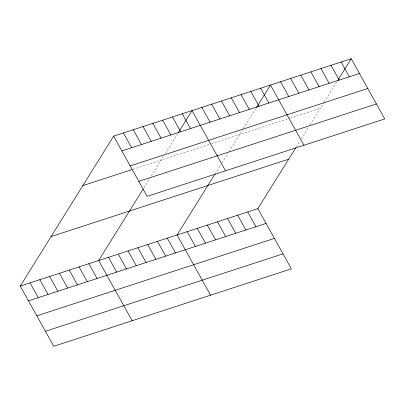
<?xml version="1.0" encoding="UTF-8"?>
<svg xmlns="http://www.w3.org/2000/svg" width="405" height="405" viewBox="0 0 405 405"><rect width="100%" height="100%" fill="white"/><g stroke="black" fill="none" stroke-linecap="round" stroke-linejoin="round"><path stroke-width="0.3" stroke-dasharray="2.02 1.52" d="M143.907 187.874L149.683 178.605M151.283 176.033L163.797 155.95M165.402 153.373L177.598 133.787M214.939 174.165L221.034 164.379M221.996 162.835L228.091 153.055M229.053 151.51L243.167 128.851M243.486 128.334L256.006 108.236M296.364 146.807L300.211 140.626M301.497 138.566L308.554 127.241M310.154 124.664L323.949 102.521M324.273 102.004L337.112 81.39M132.977 169.28L210.23 144.099M211.385 143.724L289.529 118.255M290.127 118.063L320.421 108.191"/><path stroke-width="0.61" d="M295.721 147.835L257.848 208.636L291.362 268.849L53.764 346.285L20.25 286.072L113.638 136.151L351.236 58.715L384.75 118.928L147.152 196.364L113.638 136.151M143.269 188.902L98.658 260.516L132.172 320.73M178.24 132.759L192.046 110.595L225.56 170.809M214.939 174.165L177.066 234.966L210.58 295.174M256.33 107.72L270.454 85.045L303.968 145.258M337.431 80.878L351.236 58.715M121.859 150.923L359.458 73.487M130.202 165.918L367.806 88.482M82.817 185.627L131.822 169.654M138.804 181.369L376.402 103.933M51.065 236.596L288.669 159.165M20.25 286.072L257.848 208.636M28.471 300.844L266.07 223.408M36.82 315.839L274.418 238.403M45.416 331.29L283.019 253.854M341.137 62.005L349.358 76.778M331.042 65.296L339.263 80.069M320.942 68.587L329.164 83.359M310.843 71.882L319.064 86.65M300.748 75.173L308.969 89.945M290.648 78.464L298.87 93.236M280.549 81.754L288.77 96.527M260.653 88.239L268.874 103.012M250.852 91.434L259.073 106.206M241.051 94.628L249.272 109.401M231.25 97.823L239.471 112.595M221.449 101.017L229.67 115.789M211.648 104.212L219.869 118.979M201.847 107.406L210.068 122.173M247.754 211.926L255.975 226.699M182.245 113.79L190.466 128.562M237.654 215.217L245.875 229.989M172.444 116.984L180.665 131.757M227.554 218.508L235.776 233.28M162.643 120.179L170.864 134.951M217.46 221.798L225.681 236.571M152.842 123.373L161.063 138.145M207.36 225.089L215.581 239.861M143.041 126.568L151.262 141.34M197.26 228.385L205.482 243.152M133.24 129.762L141.461 144.534M187.166 231.675L195.387 246.442M123.439 132.956L131.66 147.729M167.265 238.16L175.486 252.928M157.464 241.355L165.685 256.122M147.663 244.549L155.885 259.316M137.862 247.738L146.083 262.511M128.061 250.933L136.282 265.705M118.26 254.127L126.481 268.9M108.459 257.322L116.68 272.094M88.857 263.711L97.078 278.483M79.056 266.905L87.278 281.677M69.255 270.1L77.476 284.872M59.454 273.294L67.675 288.066M49.653 276.488L57.874 291.261M39.852 279.683L48.073 294.455M30.051 282.877L38.272 297.65"/></g></svg>
